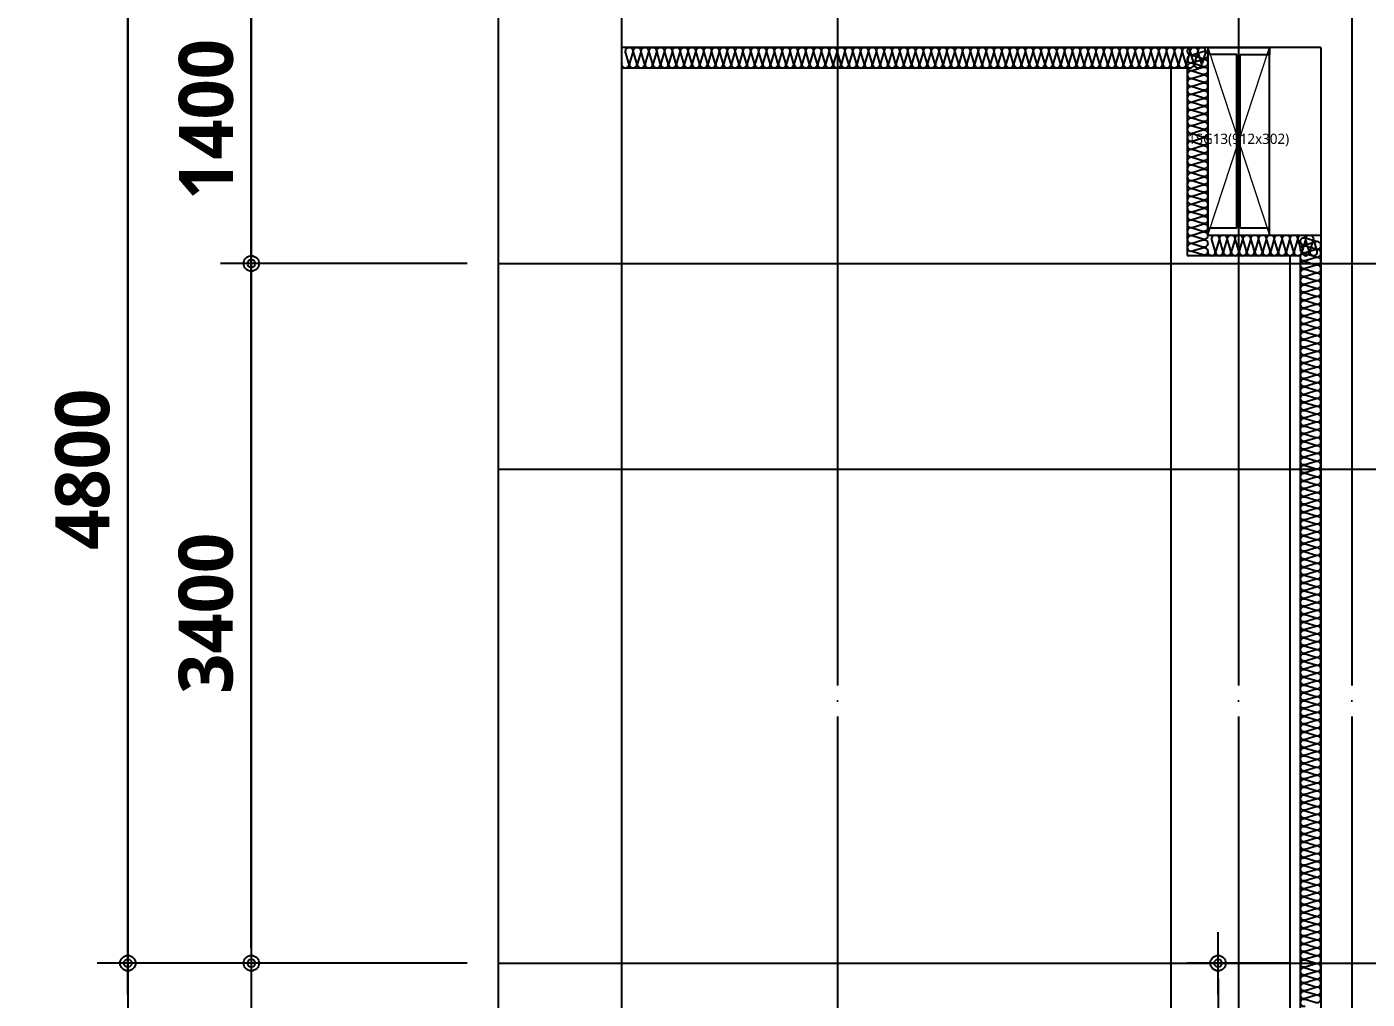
# Model space of a CAD drawing. Header units: millimetres. Extents: x 0 to 356400, y 0 to 68257.
# Drawn here: x 233784 to 240300, y 17725 to 22450 of the extents above; entities that cross this region are included whole.
import ezdxf
from ezdxf.enums import TextEntityAlignment as Align

# ---------------------------------------------------------------- set-up
doc = ezdxf.new("R2010")
doc.units = ezdxf.units.MM
doc.header["$LTSCALE"] = 75
doc.linetypes.add('CEN', pattern=[62, 60, -1, 0, -1])
doc.layers.get('Defpoints').update_dxf_attribs({"color": 161})
for name, color, linetype in [('A-CEN', 1, 'CEN'), ('A-INSUL', 9, 'Continuous'), ('A-ST-AXIS-CEN', 252, 'CEN'), ('A-ST-AXIS-DIM', 7, 'Continuous'), ('A-ST-CONC', 2, 'Continuous'), ('ELE3', 4, 'Continuous'), ('저온단열', 160, 'Continuous'), ('철골', 2, 'Continuous'), ('충돌방지대 IN', 4, 'Continuous')]:
    doc.layers.add(name, color=color, linetype=linetype)
doc.layers.add('A-XXXX-NPLT', color=144, linetype='Continuous', lineweight=15, plot=False)
doc.layers.add('G(그리드1)', color=185, linetype='Continuous', plot=False)
doc.layers.add('G(그리드2)', color=235, linetype='Continuous', plot=False)
doc.styles.add('SH_대대리576', font='')
doc.styles.add('SH_진천_나눔', font='NanumGothicBold.ttf')
doc.styles.add('맑은고딕', font='malgun.ttf')
doc.styles.get('SH_대대리576').set_extended_font_data('NanumGothic', bold=True)
doc.dimstyles.new('SHP 75', dxfattribs={"dimscale": 75, "dimtxt": 3.5, "dimasz": 1, "dimexe": 2, "dimexo": 2, "dimgap": 1, "dimtad": 1, "dimdec": 0, "dimzin": 0, "dimdsep": 46, "dimtxsty": 'SH_대대리576', "dimblk": 'DIMDOT', "dimcen": 0.09, "dimclrd": 256, "dimclre": 256, "dimclrt": 3, "dimadec": 0, "dimazin": 1, "dimtfac": 1, "dimtdec": 0, "dimtix": 1, "dimtmove": 2, "dimatfit": 0, "dimldrblk": 'DIMDOT', "dimfxl": 1, "dimtfillclr": 3, "dimtolj": 1, "dimtzin": 0, "dimlwd": -1, "dimlwe": -1, "dimarcsym": 0})
doc.dimstyles.new('SHP 75 (in)', dxfattribs={"dimscale": 75, "dimtxt": 2.5, "dimasz": 1, "dimexe": 2, "dimexo": 2, "dimgap": 1, "dimtad": 1, "dimdec": 0, "dimzin": 0, "dimdsep": 46, "dimtxsty": 'SH_대대리576', "dimblk": 'DIMDOT', "dimblk1": 'NONE', "dimblk2": 'DIMDOT', "dimcen": 0.09, "dimclrd": 256, "dimclre": 256, "dimclrt": 3, "dimadec": 0, "dimazin": 1, "dimtfac": 1, "dimtdec": 0, "dimtix": 1, "dimtmove": 2, "dimatfit": 0, "dimldrblk": 'DIMDOT', "dimfxl": 1, "dimtfillclr": 3, "dimtolj": 1, "dimtzin": 0, "dimlwd": -1, "dimlwe": -1, "dimarcsym": 0})

# ---------------------------------------------------------------- blocks, each defined once
blk = doc.blocks.new('DIMDOT')
at = {"color": 0}
blk.add_line((-2, 0), (2, 0), dxfattribs=at)
for radius in [0.5, 0.25]:
    blk.add_circle((0, 0), radius, dxfattribs=at)
blk = doc.blocks.new('*D4412')
at = {"layer": 'A-ST-AXIS-DIM'}
for p, q in [((235925, 22700), (233525, 22700)), ((233675, 22625), (233675, 13775)), ((235925, 13700), (233525, 13700))]:
    blk.add_line(p, q, dxfattribs=at)
at = {"layer": 'Defpoints', "color": 0}
for p in [(236075, 22700), (233675, 13700), (236075, 13700)]:
    blk.add_point(p, dxfattribs=at)
at = {"layer": 'A-ST-AXIS-DIM', "linetype": 'ByBlock', "xscale": 75, "yscale": 75, "zscale": 75}
for p, rotation in [((233675, 22700), 90), ((233675, 13700), 270)]:
    blk.add_blockref('DIMDOT', p, dxfattribs=dict(at, rotation=rotation))
at = {"layer": 'A-ST-AXIS-DIM', "color": 3, "insert": (233455.14027, 18200), "char_height": 262.5, "attachment_point": 5, "rotation": 90, "style": 'SH_진천_나눔'}
blk.add_mtext('\\A1;9000', dxfattribs=at)
blk = doc.blocks.new('*D4413')
at = {"layer": 'A-ST-AXIS-DIM'}
for p, q in [((235925, 22700), (234125, 22700)), ((234275, 17975), (234275, 22625)), ((235925, 17900), (234125, 17900))]:
    blk.add_line(p, q, dxfattribs=at)
at = {"layer": 'Defpoints', "color": 0}
for p in [(234275, 22700), (236075, 22700), (236075, 17900)]:
    blk.add_point(p, dxfattribs=at)
at = {"layer": 'A-ST-AXIS-DIM', "linetype": 'ByBlock', "xscale": 75, "yscale": 75, "zscale": 75}
for p, rotation in [((234275, 22700), 90), ((234275, 17900), 270)]:
    blk.add_blockref('DIMDOT', p, dxfattribs=dict(at, rotation=rotation))
at = {"layer": 'A-ST-AXIS-DIM', "color": 3, "insert": (234055.14027, 20300), "char_height": 262.5, "attachment_point": 5, "rotation": 90, "style": 'SH_진천_나눔'}
blk.add_mtext('\\A1;4800', dxfattribs=at)
blk = doc.blocks.new('*D4414')
at = {"layer": 'A-ST-AXIS-DIM'}
for p, q in [((235925, 17900), (234125, 17900)), ((234275, 17825), (234275, 13775)), ((235925, 13700), (234125, 13700))]:
    blk.add_line(p, q, dxfattribs=at)
at = {"layer": 'Defpoints', "color": 0}
for p in [(236075, 17900), (234275, 13700), (236075, 13700)]:
    blk.add_point(p, dxfattribs=at)
at = {"layer": 'A-ST-AXIS-DIM', "linetype": 'ByBlock', "xscale": 75, "yscale": 75, "zscale": 75}
for p, rotation in [((234275, 17900), 90), ((234275, 13700), 270)]:
    blk.add_blockref('DIMDOT', p, dxfattribs=dict(at, rotation=rotation))
at = {"layer": 'A-ST-AXIS-DIM', "color": 3, "insert": (234055.7, 15800), "char_height": 262.5, "attachment_point": 5, "rotation": 90, "style": 'SH_진천_나눔'}
blk.add_mtext('\\A1;4200', dxfattribs=at)
blk = doc.blocks.new('*D4557')
at = {"layer": 'A-ST-AXIS-DIM'}
for p, q in [((239925, 17900), (239425, 17900)), ((239575, 17825), (239575, 16025)), ((239925, 15950), (239425, 15950))]:
    blk.add_line(p, q, dxfattribs=at)
at = {"layer": 'Defpoints', "color": 0}
for p in [(240075, 17900), (239575, 15950), (240075, 15950)]:
    blk.add_point(p, dxfattribs=at)
at = {"layer": 'A-ST-AXIS-DIM', "linetype": 'ByBlock', "xscale": 75, "yscale": 75, "zscale": 75}
for p, rotation in [((239575, 17900), 90), ((239575, 15950), 270)]:
    blk.add_blockref('DIMDOT', p, dxfattribs=dict(at, rotation=rotation))
at = {"layer": 'A-ST-AXIS-DIM', "color": 3, "insert": (239396.5, 16925), "char_height": 187.5, "attachment_point": 5, "rotation": 90, "style": 'SH_대대리576'}
blk.add_mtext('\\A1;1950', dxfattribs=at)
blk = doc.blocks.new('_None')
blk = doc.blocks.new('*D9230')
at = {"layer": 'A-ST-AXIS-DIM'}
for p, q in [((235925, 22700), (234725, 22700)), ((234875, 21375), (234875, 22625)), ((235925, 21300), (234725, 21300))]:
    blk.add_line(p, q, dxfattribs=at)
at = {"layer": 'Defpoints', "color": 0}
for p in [(234875, 22700), (236075, 22700), (236075, 21300)]:
    blk.add_point(p, dxfattribs=at)
at = {"layer": 'A-ST-AXIS-DIM', "linetype": 'ByBlock', "xscale": 75, "yscale": 75, "zscale": 75}
for p, rotation in [((234875, 22700), 90), ((234875, 21300), 270)]:
    blk.add_blockref('DIMDOT', p, dxfattribs=dict(at, rotation=rotation))
at = {"layer": 'A-ST-AXIS-DIM', "color": 3, "insert": (234656.1, 22000), "char_height": 262.5, "attachment_point": 5, "rotation": 90, "style": 'SH_진천_나눔'}
blk.add_mtext('\\A1;1400', dxfattribs=at)
blk = doc.blocks.new('*D9231')
at = {"layer": 'A-ST-AXIS-DIM'}
for p, q in [((235925, 21300), (234725, 21300)), ((234875, 17975), (234875, 21225)), ((235925, 17900), (234725, 17900))]:
    blk.add_line(p, q, dxfattribs=at)
at = {"layer": 'Defpoints', "color": 0}
for p in [(234875, 21300), (236075, 21300), (236075, 17900)]:
    blk.add_point(p, dxfattribs=at)
at = {"layer": 'A-ST-AXIS-DIM', "linetype": 'ByBlock', "xscale": 75, "yscale": 75, "zscale": 75}
for p, rotation in [((234875, 21300), 90), ((234875, 17900), 270)]:
    blk.add_blockref('DIMDOT', p, dxfattribs=dict(at, rotation=rotation))
at = {"layer": 'A-ST-AXIS-DIM', "color": 3, "insert": (234655.14027, 19600), "char_height": 262.5, "attachment_point": 5, "rotation": 90, "style": 'SH_진천_나눔'}
blk.add_mtext('\\A1;3400', dxfattribs=at)
blk = doc.blocks.new('G$C8F30CB61')
at = {"layer": 'A-XXXX-NPLT'}
for p, q in [((96, 912), (396, 0)), ((96, 0), (396, 912))]:
    blk.add_line(p, q, dxfattribs=at)
at = {"layer": '철골', "ltscale": 3}
for p, q in [((96, 912), (396, 912)), ((96, 912), (96, 878)), ((238, 878), (96, 878)), ((238, 34), (238, 878)), ((254, 34), (254, 878)), ((254, 878), (396, 878)), ((396, 912), (396, 878)), ((238, 34), (96, 34)), ((96, 0), (96, 34)), ((96, 0), (396, 0)), ((396, 34), (254, 34)), ((396, 0), (396, 34))]:
    blk.add_line(p, q, dxfattribs=at)
at = {"layer": 'A-XXXX-NPLT', "style": '맑은고딕'}
blk.add_text('1SG13(912x302)', height=50, dxfattribs=at).set_placement((245.8, 462.8), align=Align.MIDDLE)

msp = doc.modelspace()

# ---------------------------------------------------------------- linework, layer by layer
at = {"layer": 'A-CEN'}
for p, q in [((237725, 56300), (237725, 9800)), ((240225, 56300), (240225, 9200)), ((236075, 21300), (242925, 21300)), ((236075, 20300), (253975, 20300)), ((236075, 17900), (253975, 17900))]:
    msp.add_line(p, q, dxfattribs=at)
at = {"layer": 'A-INSUL'}
for points in [[(236675.8, 22273.4, 1.34), (236710.8, 22273.4), (236694.8, 22326.5, -1.34), (236729.8, 22326.5), (236713.9, 22273.4), (236713.9, 22273.4, 1.34), (236748.9, 22273.4), (236733, 22326.5, -1.34), (236768, 22326.5), (236752, 22273.4), (236752, 22273.4, 1.34), (236787, 22273.4), (236771.1, 22326.5, -1.34), (236806.1, 22326.5), (236790.2, 22273.4), (236790.2, 22273.4, 1.34), (236825.2, 22273.4), (236809.2, 22326.5, -1.34), (236844.2, 22326.5), (236828.3, 22273.4), (236828.3, 22273.4, 1.34), (236863.3, 22273.4), (236847.4, 22326.5, -1.34), (236882.4, 22326.5), (236866.4, 22273.4), (236866.4, 22273.4, 1.34), (236901.4, 22273.4), (236885.5, 22326.5, -1.34), (236920.5, 22326.5), (236904.6, 22273.4), (236904.6, 22273.4, 1.34), (236939.6, 22273.4), (236923.7, 22326.5, -1.34), (236958.7, 22326.5), (236942.7, 22273.4), (236942.7, 22273.4, 1.34), (236977.7, 22273.4), (236961.8, 22326.5, -1.34), (236996.8, 22326.5), (236980.9, 22273.4), (236980.9, 22273.4, 1.34), (237015.9, 22273.4), (236999.9, 22326.5, -1.34), (237034.9, 22326.5), (237019, 22273.4), (237019, 22273.4, 1.34), (237054, 22273.4), (237038.1, 22326.5, -1.34), (237073.1, 22326.5), (237057.1, 22273.4), (237057.1, 22273.4, 1.34), (237092.1, 22273.4), (237076.2, 22326.5, -1.34), (237111.2, 22326.5), (237095.3, 22273.4), (237095.3, 22273.4, 1.34), (237130.3, 22273.4), (237114.3, 22326.5, -1.34), (237149.3, 22326.5), (237133.4, 22273.4), (237133.4, 22273.4, 1.34), (237168.4, 22273.4), (237152.5, 22326.5, -1.34), (237187.5, 22326.5), (237171.6, 22273.4), (237171.6, 22273.4, 1.34), (237206.6, 22273.4), (237190.6, 22326.5, -1.34), (237225.6, 22326.5), (237209.7, 22273.4), (237209.7, 22273.4, 1.34), (237244.7, 22273.4), (237228.8, 22326.5, -1.34), (237263.8, 22326.5), (237247.8, 22273.4), (237247.8, 22273.4, 1.34), (237282.8, 22273.4), (237266.9, 22326.5, -1.34), (237301.9, 22326.5), (237286, 22273.4), (237286, 22273.4, 1.34), (237321, 22273.4), (237305, 22326.5, -1.34), (237340, 22326.5), (237324.1, 22273.4), (237324.1, 22273.4, 1.34), (237359.1, 22273.4), (237343.2, 22326.5, -1.34), (237378.2, 22326.5), (237362.3, 22273.4), (237362.3, 22273.4, 1.34), (237397.3, 22273.4), (237381.3, 22326.5, -1.34), (237416.3, 22326.5), (237400.4, 22273.4), (237400.4, 22273.4, 1.34), (237435.4, 22273.4), (237419.5, 22326.5, -1.34), (237454.5, 22326.5), (237438.5, 22273.4), (237438.5, 22273.4, 1.34), (237473.5, 22273.4), (237457.6, 22326.5, -1.34), (237492.6, 22326.5), (237476.7, 22273.4), (237476.7, 22273.4, 1.34), (237511.7, 22273.4), (237495.7, 22326.5, -1.34), (237530.7, 22326.5), (237514.8, 22273.4), (237514.8, 22273.4, 1.34), (237549.8, 22273.4), (237533.9, 22326.5, -1.34), (237568.9, 22326.5), (237552.9, 22273.4), (237552.9, 22273.4, 1.34), (237587.9, 22273.4), (237572, 22326.5, -1.34), (237607, 22326.5), (237591.1, 22273.4), (237591.1, 22273.4, 1.34), (237626.1, 22273.4), (237610.2, 22326.5, -1.34), (237645.2, 22326.5), (237629.2, 22273.4), (237629.2, 22273.4, 1.34), (237664.2, 22273.4), (237648.3, 22326.5, -1.34), (237683.3, 22326.5), (237667.4, 22273.4), (237667.4, 22273.4, 1.34), (237702.4, 22273.4), (237686.4, 22326.5, -1.34), (237721.4, 22326.5), (237705.5, 22273.4), (237705.5, 22273.4, 1.34), (237740.5, 22273.4), (237724.6, 22326.5, -1.34), (237759.6, 22326.5), (237743.6, 22273.4), (237743.6, 22273.4, 1.34), (237778.6, 22273.4), (237762.7, 22326.5, -1.34), (237797.7, 22326.5), (237781.8, 22273.4), (237781.8, 22273.4, 1.34), (237816.8, 22273.4), (237800.8, 22326.5, -1.34), (237835.8, 22326.5), (237819.9, 22273.4), (237819.9, 22273.4, 1.34), (237854.9, 22273.4), (237839, 22326.5, -1.34), (237874, 22326.5), (237858.1, 22273.4), (237858.1, 22273.4, 1.34), (237893.1, 22273.4), (237877.1, 22326.5, -1.34), (237912.1, 22326.5), (237896.2, 22273.4), (237896.2, 22273.4, 1.34), (237931.2, 22273.4), (237915.3, 22326.5, -1.34), (237950.3, 22326.5), (237934.3, 22273.4), (237934.3, 22273.4, 1.34), (237969.3, 22273.4), (237953.4, 22326.5, -1.34), (237988.4, 22326.5), (237972.5, 22273.4), (237972.5, 22273.4, 1.34), (238007.5, 22273.4), (237991.5, 22326.5, -1.34), (238026.5, 22326.5), (238010.6, 22273.4), (238010.6, 22273.4, 1.34), (238045.6, 22273.4), (238029.7, 22326.5, -1.34), (238064.7, 22326.5), (238048.7, 22273.4), (238048.7, 22273.4, 1.34), (238083.7, 22273.4), (238067.8, 22326.5, -1.34), (238102.8, 22326.5), (238086.9, 22273.4), (238086.9, 22273.4, 1.34), (238121.9, 22273.4), (238106, 22326.5, -1.34), (238141, 22326.5), (238125, 22273.4), (238125, 22273.4, 1.34), (238160, 22273.4), (238144.1, 22326.5, -1.34), (238179.1, 22326.5), (238163.2, 22273.4), (238163.2, 22273.4, 1.34), (238198.2, 22273.4), (238182.2, 22326.5, -1.34), (238217.2, 22326.5), (238201.3, 22273.4), (238201.3, 22273.4, 1.34), (238236.3, 22273.4), (238220.4, 22326.5, -1.34), (238255.4, 22326.5), (238239.4, 22273.4), (238239.4, 22273.4, 1.34), (238274.4, 22273.4), (238258.5, 22326.5, -1.34), (238293.5, 22326.5), (238277.6, 22273.4), (238277.6, 22273.4, 1.34), (238312.6, 22273.4), (238296.6, 22326.5, -1.34), (238331.6, 22326.5), (238315.7, 22273.4), (238315.7, 22273.4, 1.34), (238350.7, 22273.4), (238334.8, 22326.5, -1.34), (238369.8, 22326.5), (238353.9, 22273.4), (238353.9, 22273.4, 1.34), (238388.9, 22273.4), (238372.9, 22326.5, -1.34), (238407.9, 22326.5), (238392, 22273.4), (238392, 22273.4, 1.34), (238427, 22273.4), (238411.1, 22326.5, -1.34), (238446.1, 22326.5), (238430.1, 22273.4), (238430.1, 22273.4, 1.34), (238465.1, 22273.4), (238449.2, 22326.5, -1.34), (238484.2, 22326.5), (238468.3, 22273.4), (238468.3, 22273.4, 1.34), (238503.3, 22273.4), (238487.3, 22326.5, -1.34), (238522.3, 22326.5), (238506.4, 22273.4), (238506.4, 22273.4, 1.34), (238541.4, 22273.4), (238525.5, 22326.5, -1.34), (238560.5, 22326.5), (238544.5, 22273.4), (238544.5, 22273.4, 1.34), (238579.5, 22273.4), (238563.6, 22326.5, -1.34), (238598.6, 22326.5), (238582.7, 22273.4), (238582.7, 22273.4, 1.34), (238617.7, 22273.4), (238601.8, 22326.5, -1.34), (238636.8, 22326.5), (238620.8, 22273.4), (238620.8, 22273.4, 1.34), (238655.8, 22273.4), (238639.9, 22326.5, -1.34), (238674.9, 22326.5), (238659, 22273.4), (238659, 22273.4, 1.34), (238694, 22273.4), (238678, 22326.5, -1.34), (238713, 22326.5), (238697.1, 22273.4), (238697.1, 22273.4, 1.34), (238732.1, 22273.4), (238716.2, 22326.5, -1.34), (238751.2, 22326.5), (238735.2, 22273.4), (238735.2, 22273.4, 1.34), (238770.2, 22273.4), (238754.3, 22326.5, -1.34), (238789.3, 22326.5), (238773.4, 22273.4), (238773.4, 22273.4, 1.34), (238808.4, 22273.4), (238792.4, 22326.5, -1.34), (238827.4, 22326.5), (238811.5, 22273.4), (238811.5, 22273.4, 1.34), (238846.5, 22273.4), (238830.6, 22326.5, -1.34), (238865.6, 22326.5), (238849.7, 22273.4), (238849.7, 22273.4, 1.34), (238884.7, 22273.4), (238868.7, 22326.5, -1.34), (238903.7, 22326.5), (238887.8, 22273.4), (238887.8, 22273.4, 1.34), (238922.8, 22273.4), (238906.9, 22326.5, -1.34), (238941.9, 22326.5), (238925.9, 22273.4), (238925.9, 22273.4, 1.34), (238960.9, 22273.4), (238945, 22326.5, -1.34), (238980, 22326.5), (238964.1, 22273.4), (238964.1, 22273.4, 1.34), (238999.1, 22273.4), (238983.1, 22326.5, -1.34), (239018.1, 22326.5), (239002.2, 22273.4), (239002.2, 22273.4, 1.34), (239037.2, 22273.4), (239021.3, 22326.5, -1.34), (239056.3, 22326.5), (239040.3, 22273.4), (239040.3, 22273.4, 1.34), (239075.3, 22273.4), (239059.4, 22326.5, -1.34), (239094.4, 22326.5), (239078.5, 22273.4), (239078.5, 22273.4, 1.34), (239113.5, 22273.4), (239097.6, 22326.5, -1.34), (239132.6, 22326.5), (239116.6, 22273.4), (239116.6, 22273.4, 1.34), (239151.6, 22273.4), (239135.7, 22326.5, -1.34), (239170.7, 22326.5), (239154.8, 22273.4), (239154.8, 22273.4, 1.34), (239189.8, 22273.4), (239173.8, 22326.5, -1.34), (239208.8, 22326.5), (239192.9, 22273.4), (239192.9, 22273.4, 1.34), (239227.9, 22273.4), (239212, 22326.5, -1.34), (239247, 22326.5), (239231, 22273.4), (239231, 22273.4, 1.34), (239266, 22273.4), (239250.1, 22326.5, -1.34), (239285.1, 22326.5), (239269.2, 22273.4), (239269.2, 22273.4, 1.34), (239304.2, 22273.4), (239288.3, 22326.5, -1.34), (239323.3, 22326.5), (239307.3, 22273.4), (239307.3, 22273.4, 1.34), (239342.3, 22273.4), (239326.4, 22326.5, -1.34), (239361.4, 22326.5), (239345.5, 22273.4), (239345.5, 22273.4, 1.34), (239380.5, 22273.4), (239364.5, 22326.5, -1.34), (239399.5, 22326.5), (239383.6, 22273.4), (239383.6, 22273.4, 1.34), (239418.6, 22273.4), (239402.7, 22326.5, -1.34), (239437.7, 22326.5), (239421.7, 22273.4), (239421.7, 22273.4, 1.34), (239456.7, 22273.4), (239440.8, 22326.5, -1.34), (239475.8, 22326.5), (239459.9, 22273.4), (239459.9, 22273.4, 1.34), (239494.9, 22273.4), (239478.9, 22326.5, -1.34), (239513.9, 22326.5), (239498, 22273.4)], [(239448.5, 22349.2, 1.34), (239448.5, 22314.2), (239501.5, 22330.2, -1.34), (239501.5, 22295.2), (239448.5, 22311.1), (239448.5, 22311.1, 1.34), (239448.5, 22276.1), (239501.5, 22292, -1.34), (239501.5, 22257), (239448.5, 22273), (239448.5, 22273, 1.34), (239448.5, 22238), (239501.5, 22253.9, -1.34), (239501.5, 22218.9), (239448.5, 22234.8), (239448.5, 22234.8, 1.34), (239448.5, 22199.8), (239501.5, 22215.8, -1.34), (239501.5, 22180.8), (239448.5, 22196.7), (239448.5, 22196.7, 1.34), (239448.5, 22161.7), (239501.5, 22177.6, -1.34), (239501.5, 22142.6), (239448.5, 22158.6), (239448.5, 22158.6, 1.34), (239448.5, 22123.6), (239501.5, 22139.5, -1.34), (239501.5, 22104.5), (239448.5, 22120.4), (239448.5, 22120.4, 1.34), (239448.5, 22085.4), (239501.5, 22101.3, -1.34), (239501.5, 22066.3), (239448.5, 22082.3), (239448.5, 22082.3, 1.34), (239448.5, 22047.3), (239501.5, 22063.2, -1.34), (239501.5, 22028.2), (239448.5, 22044.1), (239448.5, 22044.1, 1.34), (239448.5, 22009.1), (239501.5, 22025.1, -1.34), (239501.5, 21990.1), (239448.5, 22006), (239448.5, 22006, 1.34), (239448.5, 21971), (239501.5, 21986.9, -1.34), (239501.5, 21951.9), (239448.5, 21967.9), (239448.5, 21967.9, 1.34), (239448.5, 21932.9), (239501.5, 21948.8, -1.34), (239501.5, 21913.8), (239448.5, 21929.7), (239448.5, 21929.7, 1.34), (239448.5, 21894.7), (239501.5, 21910.7, -1.34), (239501.5, 21875.7), (239448.5, 21891.6), (239448.5, 21891.6, 1.34), (239448.5, 21856.6), (239501.5, 21872.5, -1.34), (239501.5, 21837.5), (239448.5, 21853.4), (239448.5, 21853.4, 1.34), (239448.5, 21818.4), (239501.5, 21834.4, -1.34), (239501.5, 21799.4), (239448.5, 21815.3), (239448.5, 21815.3, 1.34), (239448.5, 21780.3), (239501.5, 21796.2, -1.34), (239501.5, 21761.2), (239448.5, 21777.2), (239448.5, 21777.2, 1.34), (239448.5, 21742.2), (239501.5, 21758.1, -1.34), (239501.5, 21723.1), (239448.5, 21739), (239448.5, 21739, 1.34), (239448.5, 21704), (239501.5, 21720, -1.34), (239501.5, 21685), (239448.5, 21700.9), (239448.5, 21700.9, 1.34), (239448.5, 21665.9), (239501.5, 21681.8, -1.34), (239501.5, 21646.8), (239448.5, 21662.7), (239448.5, 21662.7, 1.34), (239448.5, 21627.7), (239501.5, 21643.7, -1.34), (239501.5, 21608.7), (239448.5, 21624.6), (239448.5, 21624.6, 1.34), (239448.5, 21589.6), (239501.5, 21605.5, -1.34), (239501.5, 21570.5), (239448.5, 21586.5), (239448.5, 21586.5, 1.34), (239448.5, 21551.5), (239501.5, 21567.4, -1.34), (239501.5, 21532.4), (239448.5, 21548.3), (239448.5, 21548.3, 1.34), (239448.5, 21513.3), (239501.5, 21529.3, -1.34), (239501.5, 21494.3), (239448.5, 21510.2), (239448.5, 21510.2, 1.34), (239448.5, 21475.2), (239501.5, 21491.1, -1.34), (239501.5, 21456.1), (239448.5, 21472.1), (239448.5, 21472.1, 1.34), (239448.5, 21437.1), (239501.5, 21453, -1.34), (239501.5, 21418), (239448.5, 21433.9), (239448.5, 21433.9, 1.34), (239448.5, 21398.9), (239501.5, 21414.8, -1.34), (239501.5, 21379.8), (239448.5, 21395.8), (239448.5, 21395.8, 1.34), (239448.5, 21360.8), (239501.5, 21376.7, -1.34), (239501.5, 21341.7), (239448.5, 21357.6)], [(239525.8, 21361.4, 1.34), (239560.8, 21361.4), (239544.8, 21414.5, -1.34), (239579.8, 21414.5), (239563.9, 21361.4), (239563.9, 21361.4, 1.34), (239598.9, 21361.4), (239583, 21414.5, -1.34), (239618, 21414.5), (239602, 21361.4), (239602, 21361.4, 1.34), (239637, 21361.4), (239621.1, 21414.5, -1.34), (239656.1, 21414.5), (239640.2, 21361.4), (239640.2, 21361.4, 1.34), (239675.2, 21361.4), (239659.2, 21414.5, -1.34), (239694.2, 21414.5), (239678.3, 21361.4), (239678.3, 21361.4, 1.34), (239713.3, 21361.4), (239697.4, 21414.5, -1.34), (239732.4, 21414.5), (239716.4, 21361.4), (239716.4, 21361.4, 1.34), (239751.4, 21361.4), (239735.5, 21414.5, -1.34), (239770.5, 21414.5), (239754.6, 21361.4), (239754.6, 21361.4, 1.34), (239789.6, 21361.4), (239773.7, 21414.5, -1.34), (239808.7, 21414.5), (239792.7, 21361.4), (239792.7, 21361.4, 1.34), (239827.7, 21361.4), (239811.8, 21414.5, -1.34), (239846.8, 21414.5), (239830.9, 21361.4), (239830.9, 21361.4, 1.34), (239865.9, 21361.4), (239849.9, 21414.5, -1.34), (239884.9, 21414.5), (239869, 21361.4), (239869, 21361.4, 1.34), (239904, 21361.4), (239888.1, 21414.5, -1.34), (239923.1, 21414.5), (239907.1, 21361.4), (239907.1, 21361.4, 1.34), (239942.1, 21361.4), (239926.2, 21414.5, -1.34), (239961.2, 21414.5), (239945.3, 21361.4), (239945.3, 21361.4, 1.34), (239980.3, 21361.4), (239964.4, 21414.5, -1.34), (239999.4, 21414.5), (239983.4, 21361.4), (239983.4, 21361.4, 1.34), (240018.4, 21361.4), (240002.5, 21414.5, -1.34), (240037.5, 21414.5), (240021.6, 21361.4), (240021.6, 21361.4, 1.34), (240056.6, 21361.4), (240040.6, 21414.5, -1.34)], [(240051.5, 17709.1, 1.34), (240051.5, 17744.1), (239998.5, 17728.1, -1.34), (239998.5, 17763.1), (240051.5, 17747.2), (240051.5, 17747.2, 1.34), (240051.5, 17782.2), (239998.5, 17766.3, -1.34), (239998.5, 17801.3), (240051.5, 17785.3), (240051.5, 17785.3, 1.34), (240051.5, 17820.3), (239998.5, 17804.4, -1.34), (239998.5, 17839.4), (240051.5, 17823.5), (240051.5, 17823.5, 1.34), (240051.5, 17858.5), (239998.5, 17842.6, -1.34), (239998.5, 17877.6), (240051.5, 17861.6), (240051.5, 17861.6, 1.34), (240051.5, 17896.6), (239998.5, 17880.7, -1.34), (239998.5, 17915.7), (240051.5, 17899.8), (240051.5, 17899.8, 1.34), (240051.5, 17934.8), (239998.5, 17918.8, -1.34), (239998.5, 17953.8), (240051.5, 17937.9), (240051.5, 17937.9, 1.34), (240051.5, 17972.9), (239998.5, 17957, -1.34), (239998.5, 17992), (240051.5, 17976), (240051.5, 17976, 1.34), (240051.5, 18011), (239998.5, 17995.1, -1.34), (239998.5, 18030.1), (240051.5, 18014.2), (240051.5, 18014.2, 1.34), (240051.5, 18049.2), (239998.5, 18033.2, -1.34), (239998.5, 18068.2), (240051.5, 18052.3), (240051.5, 18052.3, 1.34), (240051.5, 18087.3), (239998.5, 18071.4, -1.34), (239998.5, 18106.4), (240051.5, 18090.5), (240051.5, 18090.5, 1.34), (240051.5, 18125.5), (239998.5, 18109.5, -1.34), (239998.5, 18144.5), (240051.5, 18128.6), (240051.5, 18128.6, 1.34), (240051.5, 18163.6), (239998.5, 18147.7, -1.34), (239998.5, 18182.7), (240051.5, 18166.7), (240051.5, 18166.7, 1.34), (240051.5, 18201.7), (239998.5, 18185.8, -1.34), (239998.5, 18220.8), (240051.5, 18204.9), (240051.5, 18204.9, 1.34), (240051.5, 18239.9), (239998.5, 18223.9, -1.34), (239998.5, 18258.9), (240051.5, 18243), (240051.5, 18243, 1.34), (240051.5, 18278), (239998.5, 18262.1, -1.34), (239998.5, 18297.1), (240051.5, 18281.1), (240051.5, 18281.1, 1.34), (240051.5, 18316.1), (239998.5, 18300.2, -1.34), (239998.5, 18335.2), (240051.5, 18319.3), (240051.5, 18319.3, 1.34), (240051.5, 18354.3), (239998.5, 18338.4, -1.34), (239998.5, 18373.4), (240051.5, 18357.4), (240051.5, 18357.4, 1.34), (240051.5, 18392.4), (239998.5, 18376.5, -1.34), (239998.5, 18411.5), (240051.5, 18395.6), (240051.5, 18395.6, 1.34), (240051.5, 18430.6), (239998.5, 18414.6, -1.34), (239998.5, 18449.6), (240051.5, 18433.7), (240051.5, 18433.7, 1.34), (240051.5, 18468.7), (239998.5, 18452.8, -1.34), (239998.5, 18487.8), (240051.5, 18471.8), (240051.5, 18471.8, 1.34), (240051.5, 18506.8), (239998.5, 18490.9, -1.34), (239998.5, 18525.9), (240051.5, 18510), (240051.5, 18510, 1.34), (240051.5, 18545), (239998.5, 18529.1, -1.34), (239998.5, 18564.1), (240051.5, 18548.1), (240051.5, 18548.1, 1.34), (240051.5, 18583.1), (239998.5, 18567.2, -1.34), (239998.5, 18602.2), (240051.5, 18586.3), (240051.5, 18586.3, 1.34), (240051.5, 18621.3), (239998.5, 18605.3, -1.34), (239998.5, 18640.3), (240051.5, 18624.4), (240051.5, 18624.4, 1.34), (240051.5, 18659.4), (239998.5, 18643.5, -1.34), (239998.5, 18678.5), (240051.5, 18662.5), (240051.5, 18662.5, 1.34), (240051.5, 18697.5), (239998.5, 18681.6, -1.34), (239998.5, 18716.6), (240051.5, 18700.7), (240051.5, 18700.7, 1.34), (240051.5, 18735.7), (239998.5, 18719.7, -1.34), (239998.5, 18754.7), (240051.5, 18738.8), (240051.5, 18738.8, 1.34), (240051.5, 18773.8), (239998.5, 18757.9, -1.34), (239998.5, 18792.9), (240051.5, 18777), (240051.5, 18777, 1.34), (240051.5, 18812), (239998.5, 18796, -1.34), (239998.5, 18831), (240051.5, 18815.1), (240051.5, 18815.1, 1.34), (240051.5, 18850.1), (239998.5, 18834.2, -1.34), (239998.5, 18869.2), (240051.5, 18853.2), (240051.5, 18853.2, 1.34), (240051.5, 18888.2), (239998.5, 18872.3, -1.34), (239998.5, 18907.3), (240051.5, 18891.4), (240051.5, 18891.4, 1.34), (240051.5, 18926.4), (239998.5, 18910.4, -1.34), (239998.5, 18945.4), (240051.5, 18929.5), (240051.5, 18929.5, 1.34), (240051.5, 18964.5), (239998.5, 18948.6, -1.34), (239998.5, 18983.6), (240051.5, 18967.6), (240051.5, 18967.6, 1.34), (240051.5, 19002.6), (239998.5, 18986.7, -1.34), (239998.5, 19021.7), (240051.5, 19005.8), (240051.5, 19005.8, 1.34), (240051.5, 19040.8), (239998.5, 19024.9, -1.34), (239998.5, 19059.9), (240051.5, 19043.9), (240051.5, 19043.9, 1.34), (240051.5, 19078.9), (239998.5, 19063, -1.34), (239998.5, 19098), (240051.5, 19082.1), (240051.5, 19082.1, 1.34), (240051.5, 19117.1), (239998.5, 19101.1, -1.34), (239998.5, 19136.1), (240051.5, 19120.2), (240051.5, 19120.2, 1.34), (240051.5, 19155.2), (239998.5, 19139.3, -1.34), (239998.5, 19174.3), (240051.5, 19158.3), (240051.5, 19158.3, 1.34), (240051.5, 19193.3), (239998.5, 19177.4, -1.34), (239998.5, 19212.4), (240051.5, 19196.5), (240051.5, 19196.5, 1.34), (240051.5, 19231.5), (239998.5, 19215.5, -1.34), (239998.5, 19250.5), (240051.5, 19234.6), (240051.5, 19234.6, 1.34), (240051.5, 19269.6), (239998.5, 19253.7, -1.34), (239998.5, 19288.7), (240051.5, 19272.8), (240051.5, 19272.8, 1.34), (240051.5, 19307.8), (239998.5, 19291.8, -1.34), (239998.5, 19326.8), (240051.5, 19310.9), (240051.5, 19310.9, 1.34), (240051.5, 19345.9), (239998.5, 19330, -1.34), (239998.5, 19365), (240051.5, 19349), (240051.5, 19349, 1.34), (240051.5, 19384), (239998.5, 19368.1, -1.34), (239998.5, 19403.1), (240051.5, 19387.2), (240051.5, 19387.2, 1.34), (240051.5, 19422.2), (239998.5, 19406.2, -1.34), (239998.5, 19441.2), (240051.5, 19425.3), (240051.5, 19425.3, 1.34), (240051.5, 19460.3), (239998.5, 19444.4, -1.34), (239998.5, 19479.4), (240051.5, 19463.4), (240051.5, 19463.4, 1.34), (240051.5, 19498.4), (239998.5, 19482.5, -1.34), (239998.5, 19517.5), (240051.5, 19501.6), (240051.5, 19501.6, 1.34), (240051.5, 19536.6), (239998.5, 19520.7, -1.34), (239998.5, 19555.7), (240051.5, 19539.7), (240051.5, 19539.7, 1.34), (240051.5, 19574.7), (239998.5, 19558.8, -1.34), (239998.5, 19593.8), (240051.5, 19577.9), (240051.5, 19577.9, 1.34), (240051.5, 19612.9), (239998.5, 19596.9, -1.34), (239998.5, 19631.9), (240051.5, 19616), (240051.5, 19616, 1.34), (240051.5, 19651), (239998.5, 19635.1, -1.34), (239998.5, 19670.1), (240051.5, 19654.1), (240051.5, 19654.1, 1.34), (240051.5, 19689.1), (239998.5, 19673.2, -1.34), (239998.5, 19708.2), (240051.5, 19692.3), (240051.5, 19692.3, 1.34), (240051.5, 19727.3), (239998.5, 19711.3, -1.34), (239998.5, 19746.3), (240051.5, 19730.4), (240051.5, 19730.4, 1.34), (240051.5, 19765.4), (239998.5, 19749.5, -1.34), (239998.5, 19784.5), (240051.5, 19768.6), (240051.5, 19768.6, 1.34), (240051.5, 19803.6), (239998.5, 19787.6, -1.34), (239998.5, 19822.6), (240051.5, 19806.7), (240051.5, 19806.7, 1.34), (240051.5, 19841.7), (239998.5, 19825.8, -1.34), (239998.5, 19860.8), (240051.5, 19844.8), (240051.5, 19844.8, 1.34), (240051.5, 19879.8), (239998.5, 19863.9, -1.34), (239998.5, 19898.9), (240051.5, 19883), (240051.5, 19883, 1.34), (240051.5, 19918), (239998.5, 19902, -1.34), (239998.5, 19937), (240051.5, 19921.1), (240051.5, 19921.1, 1.34), (240051.5, 19956.1), (239998.5, 19940.2, -1.34), (239998.5, 19975.2), (240051.5, 19959.2), (240051.5, 19959.2, 1.34), (240051.5, 19994.2), (239998.5, 19978.3, -1.34), (239998.5, 20013.3), (240051.5, 19997.4), (240051.5, 19997.4, 1.34), (240051.5, 20032.4), (239998.5, 20016.5, -1.34), (239998.5, 20051.5), (240051.5, 20035.5), (240051.5, 20035.5, 1.34), (240051.5, 20070.5), (239998.5, 20054.6, -1.34), (239998.5, 20089.6), (240051.5, 20073.7), (240051.5, 20073.7, 1.34), (240051.5, 20108.7), (239998.5, 20092.7, -1.34), (239998.5, 20127.7), (240051.5, 20111.8), (240051.5, 20111.8, 1.34), (240051.5, 20146.8), (239998.5, 20130.9, -1.34), (239998.5, 20165.9), (240051.5, 20149.9), (240051.5, 20149.9, 1.34), (240051.5, 20184.9), (239998.5, 20169, -1.34), (239998.5, 20204), (240051.5, 20188.1), (240051.5, 20188.1, 1.34), (240051.5, 20223.1), (239998.5, 20207.1, -1.34), (239998.5, 20242.1), (240051.5, 20226.2), (240051.5, 20226.2, 1.34), (240051.5, 20261.2), (239998.5, 20245.3, -1.34), (239998.5, 20280.3), (240051.5, 20264.4), (240051.5, 20264.4, 1.34), (240051.5, 20299.4), (239998.5, 20283.4, -1.34), (239998.5, 20318.4), (240051.5, 20302.5), (240051.5, 20302.5, 1.34), (240051.5, 20337.5), (239998.5, 20321.6, -1.34), (239998.5, 20356.6), (240051.5, 20340.6), (240051.5, 20340.6, 1.34), (240051.5, 20375.6), (239998.5, 20359.7, -1.34), (239998.5, 20394.7), (240051.5, 20378.8), (240051.5, 20378.8, 1.34), (240051.5, 20413.8), (239998.5, 20397.8, -1.34), (239998.5, 20432.8), (240051.5, 20416.9), (240051.5, 20416.9, 1.34), (240051.5, 20451.9), (239998.5, 20436, -1.34), (239998.5, 20471), (240051.5, 20455.1), (240051.5, 20455.1, 1.34), (240051.5, 20490.1), (239998.5, 20474.1, -1.34), (239998.5, 20509.1), (240051.5, 20493.2), (240051.5, 20493.2, 1.34), (240051.5, 20528.2), (239998.5, 20512.3, -1.34), (239998.5, 20547.3), (240051.5, 20531.3), (240051.5, 20531.3, 1.34), (240051.5, 20566.3), (239998.5, 20550.4, -1.34), (239998.5, 20585.4), (240051.5, 20569.5), (240051.5, 20569.5, 1.34), (240051.5, 20604.5), (239998.5, 20588.5, -1.34), (239998.5, 20623.5), (240051.5, 20607.6), (240051.5, 20607.6, 1.34), (240051.5, 20642.6), (239998.5, 20626.7, -1.34), (239998.5, 20661.7), (240051.5, 20645.7), (240051.5, 20645.7, 1.34), (240051.5, 20680.7), (239998.5, 20664.8, -1.34), (239998.5, 20699.8), (240051.5, 20683.9), (240051.5, 20683.9, 1.34), (240051.5, 20718.9), (239998.5, 20703, -1.34), (239998.5, 20738), (240051.5, 20722), (240051.5, 20722, 1.34), (240051.5, 20757), (239998.5, 20741.1, -1.34), (239998.5, 20776.1), (240051.5, 20760.2), (240051.5, 20760.2, 1.34), (240051.5, 20795.2), (239998.5, 20779.2, -1.34), (239998.5, 20814.2), (240051.5, 20798.3), (240051.5, 20798.3, 1.34), (240051.5, 20833.3), (239998.5, 20817.4, -1.34), (239998.5, 20852.4), (240051.5, 20836.4), (240051.5, 20836.4, 1.34), (240051.5, 20871.4), (239998.5, 20855.5, -1.34), (239998.5, 20890.5), (240051.5, 20874.6), (240051.5, 20874.6, 1.34), (240051.5, 20909.6), (239998.5, 20893.6, -1.34), (239998.5, 20928.6), (240051.5, 20912.7), (240051.5, 20912.7, 1.34), (240051.5, 20947.7), (239998.5, 20931.8, -1.34), (239998.5, 20966.8), (240051.5, 20950.9), (240051.5, 20950.9, 1.34), (240051.5, 20985.9), (239998.5, 20969.9, -1.34), (239998.5, 21004.9), (240051.5, 20989), (240051.5, 20989, 1.34), (240051.5, 21024), (239998.5, 21008.1, -1.34), (239998.5, 21043.1), (240051.5, 21027.1), (240051.5, 21027.1, 1.34), (240051.5, 21062.1), (239998.5, 21046.2, -1.34), (239998.5, 21081.2), (240051.5, 21065.3), (240051.5, 21065.3, 1.34), (240051.5, 21100.3), (239998.5, 21084.3, -1.34), (239998.5, 21119.3), (240051.5, 21103.4), (240051.5, 21103.4, 1.34), (240051.5, 21138.4), (239998.5, 21122.5, -1.34), (239998.5, 21157.5), (240051.5, 21141.5), (240051.5, 21141.5, 1.34), (240051.5, 21176.5), (239998.5, 21160.6, -1.34), (239998.5, 21195.6), (240051.5, 21179.7), (240051.5, 21179.7, 1.34), (240051.5, 21214.7), (239998.5, 21198.8, -1.34), (239998.5, 21233.8), (240051.5, 21217.8), (240051.5, 21217.8, 1.34), (240051.5, 21252.8), (239998.5, 21236.9, -1.34), (239998.5, 21271.9), (240051.5, 21256), (240051.5, 21256, 1.34), (240051.5, 21291), (239998.5, 21275, -1.34), (239998.5, 21310), (240051.5, 21294.1), (240051.5, 21294.1, 1.34), (240051.5, 21329.1), (239998.5, 21313.2, -1.34), (239998.5, 21348.2), (240051.5, 21332.2), (240051.5, 21332.2, 1.34), (240051.5, 21367.2), (239998.5, 21351.3, -1.34), (239998.5, 21386.3), (240051.5, 21370.4), (240051.5, 21370.4, 1.34), (240051.5, 21405.4), (239998.5, 21389.4, -1.34), (239998.5, 21424.4), (240051.5, 21408.5), (240051.5, 21408.5, 1.34)], [(239998.5, 17690, -1.34), (239998.5, 17725), (240051.5, 17709.1)]]:
    msp.add_lwpolyline(points, format="xyb", dxfattribs=at)
at = {"layer": 'A-ST-AXIS-CEN'}
msp.add_line((239675, 56300), (239675, 9200), dxfattribs=at)
at = {"layer": 'A-ST-CONC'}
for q in [(236675, 22350), (240075, 15950)]:
    msp.add_line((240075, 22350), q, dxfattribs=at)
at = {"layer": 'ELE3'}
msp.add_line((239346, 22250), (239346, 13700), dxfattribs=at)
at = {"layer": 'G(그리드1)'}
for points in [[(255775, 58100), (234275, 58100), (234275, 8000), (255775, 8000)], [(255175, 57500), (234875, 57500), (234875, 8600), (255175, 8600)], [(253975, 56300), (236075, 56300), (236075, 9200), (253975, 9200)]]:
    msp.add_lwpolyline(points, close=True, dxfattribs=at)
at = {"layer": 'G(그리드2)'}
msp.add_lwpolyline([(253375, 55700), (236675, 55700), (236675, 9800), (253375, 9800)], close=True, dxfattribs=at)
at = {"layer": '저온단열'}
for p, q in [((236675, 22250), (239425, 22250)), ((239425, 22250), (239425, 21338)), ((239825, 21438), (240075, 21438)), ((239425, 21338), (239975, 21338)), ((239975, 15900.8), (239975, 21338))]:
    msp.add_line(p, q, dxfattribs=at)
msp.add_lwpolyline([(239525, 22350), (239525, 21438), (239825, 21438), (239825, 22350)], dxfattribs=at)
at = {"layer": '충돌방지대 IN'}
msp.add_line((239925, 15900.8), (239925, 21338), dxfattribs=at)

# ---------------------------------------------------------------- block references
msp.add_blockref('G$C8F30CB61', (239429, 21438))

# ---------------------------------------------------------------- dimensions: what is measured, and where the dimension line sits
at = {"layer": 'A-ST-AXIS-DIM'}
for base, p1, p2, angle, dimstyle, override, picture, middle in [((233675, 13700), (236075, 22700), (236075, 13700), 90, 'SHP 75', {"dimtxsty": 'SH_진천_나눔', "dimldrblk": 'DIMDOT'}, '*D4412', (233455.1, 18200)), ((234275, 22700), (236075, 17900), (236075, 22700), 270, 'SHP 75', {"dimtxsty": 'SH_진천_나눔', "dimldrblk": 'DIMDOT'}, '*D4413', (234055.1, 20300)), ((234875, 22700), (236075, 21300), (236075, 22700), 270, 'SHP 75', {"dimtxsty": 'SH_진천_나눔', "dimldrblk": 'DIMDOT'}, '*D9230', (234656.1, 22000)), ((234875, 21300), (236075, 17900), (236075, 21300), 270, 'SHP 75', {"dimtxsty": 'SH_진천_나눔', "dimldrblk": 'DIMDOT'}, '*D9231', (234655.1, 19600)), ((234275, 13700), (236075, 17900), (236075, 13700), 90, 'SHP 75', {"dimtxsty": 'SH_진천_나눔', "dimldrblk": 'DIMDOT'}, '*D4414', (234055.7, 15800)), ((239575, 15950), (240075, 17900), (240075, 15950), 90, 'SHP 75 (in)', {"dimtxsty": 'SH_대대리576', "dimldrblk": 'DIMDOT'}, '*D4557', (239396.5, 16925))]:
    dim = msp.add_linear_dim(base=base, p1=p1, p2=p2, angle=angle, dimstyle=dimstyle, override=override, dxfattribs=at)
    dim.commit()
    dim.dimension.update_dxf_attribs({"geometry": picture, "text_midpoint": middle})

doc.saveas('drawing.dxf')
